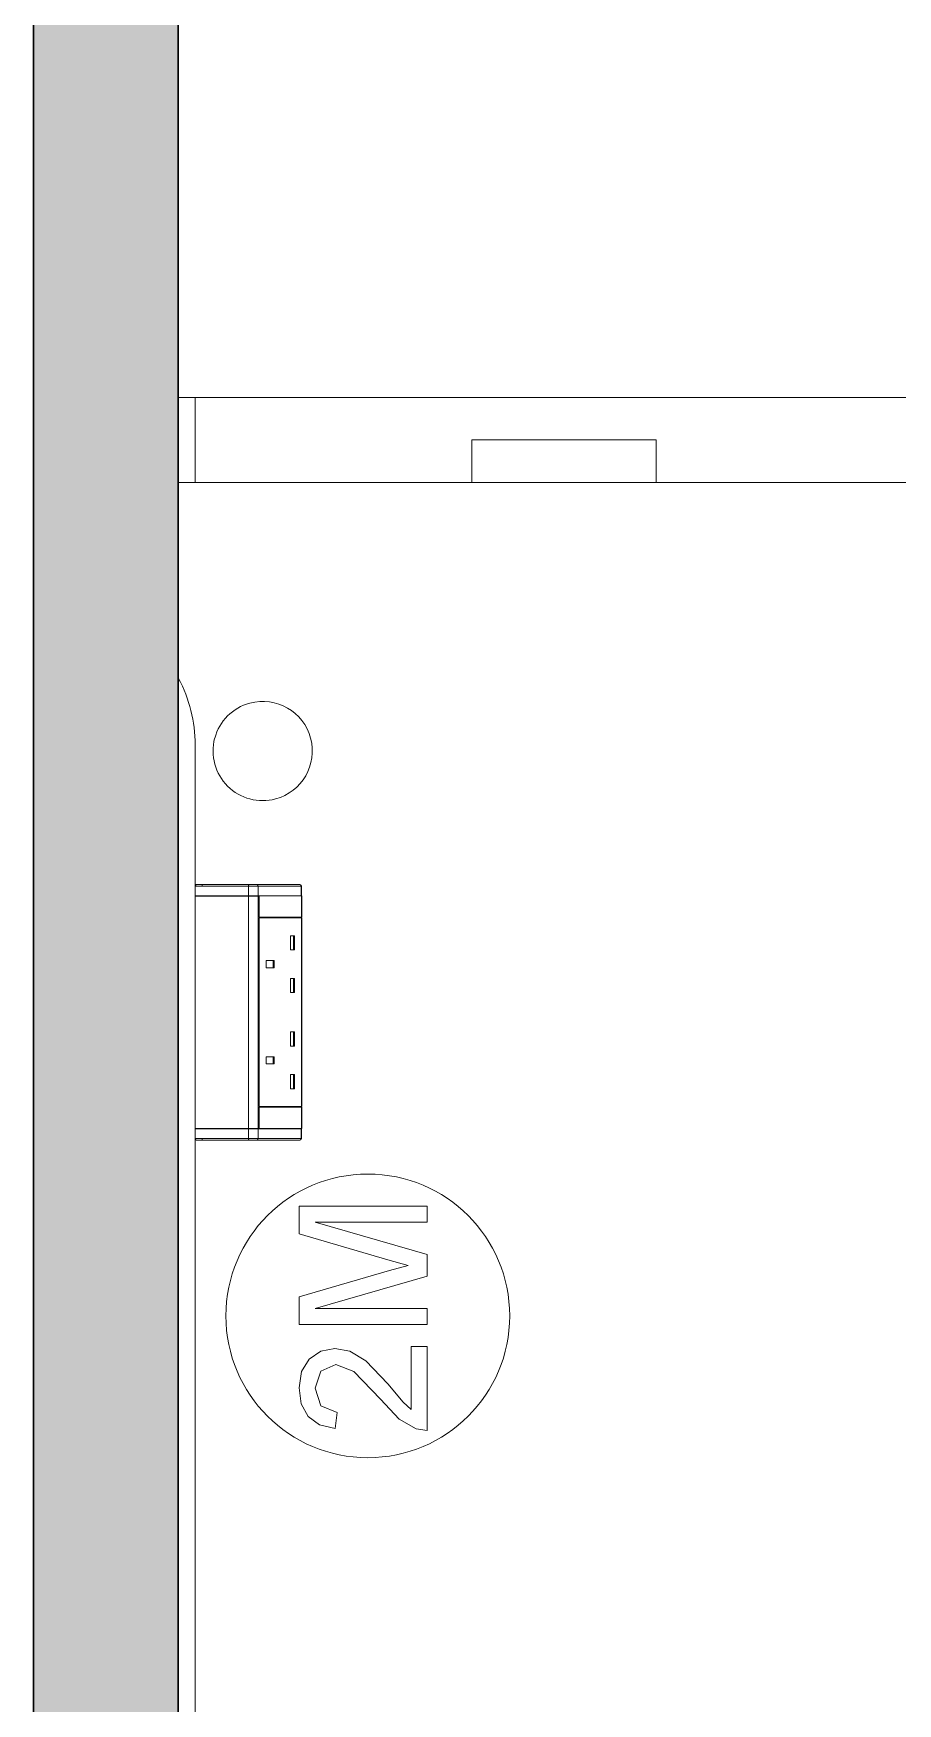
# Model space of a CAD drawing. Header units: millimetres. Extents: x 79795 to 317870, y -36033 to 97293.
# Drawn here: x 175599 to 176208, y 10074 to 11252 of the extents above; entities that cross this region are included whole.
import ezdxf

# ---------------------------------------------------------------- set-up
doc = ezdxf.new("R2010")
doc.units = ezdxf.units.MM
doc.header["$MEASUREMENT"] = 0
for name, color, linetype, lineweight in [('CSM-STL-XX-ZZ-M3-A-XXXX-00001_detached _19_04_21__rvt-1-Level 4$0$A-WALL-PATT', 7, 'CONTINUOUS', 9), ('CSM-STL-XX-ZZ-M3-A-XXXX-00001_detached _19_04_21__rvt-1-Level 4$0$I-WALL', 7, 'CONTINUOUS', 9), ('I-FURN', 8, 'CONTINUOUS', 9)]:
    doc.layers.add(name, color=color, linetype=linetype, lineweight=lineweight)

msp = doc.modelspace()

# ---------------------------------------------------------------- hatches: boundary and pattern name
at = {"layer": 'CSM-STL-XX-ZZ-M3-A-XXXX-00001_detached _19_04_21__rvt-1-Level 4$0$A-WALL-PATT'}
msp.add_hatch(color=256, dxfattribs=at).paths.add_polyline_path([(175598.8, 9369.3), (175700.8, 9369.3), (175700.8, 13505.3), (175598.8, 13505.3), (175598.8, 9698)], flags=0)

# ---------------------------------------------------------------- linework, layer by layer
at = {"layer": 'CSM-STL-XX-ZZ-M3-A-XXXX-00001_detached _19_04_21__rvt-1-Level 4$0$I-WALL', "lineweight": 30}
for p, q in [((175598.8, 13505.3), (175598.8, 9369.3)), ((175700.8, 9369.3), (175700.8, 13505.3))]:
    msp.add_line(p, q, dxfattribs=at)
at = {"layer": 'I-FURN'}
for p, q in [((175712.8, 10995.2), (175700.8, 10995.2)), ((175700.8, 10995.2), (176472.8, 10995.2)), ((176472.8, 10995.2), (175700.8, 10995.2)), ((175700.8, 10995.2), (176472.8, 10995.2)), ((176432.8, 10995.2), (175712.8, 10995.2)), ((175712.8, 10935.2), (175712.8, 10995.2)), ((175712.8, 10935.2), (175712.8, 10995.2)), ((175907.8, 10935.2), (175907.8, 10965.2)), ((175907.8, 10965.2), (176037.8, 10965.2)), ((175907.8, 10935.2), (175907.8, 10965.2)), ((176037.8, 10965.2), (175907.8, 10965.2)), ((176037.8, 10935.2), (176037.8, 10965.2)), ((176037.8, 10965.2), (176037.8, 10935.2)), ((175907.8, 10935.2), (175700.8, 10935.2)), ((175700.8, 10935.2), (175712.8, 10935.2)), ((175712.8, 10935.2), (176432.8, 10935.2)), ((176037.8, 10935.2), (175907.8, 10935.2)), ((176472.8, 10935.2), (176037.8, 10935.2)), ((175712.8, 10750.2), (175712.8, 10650.6)), ((175712.8, 10650.6), (175712.8, 10750.2)), ((175712.8, 10643.6), (175712.8, 10650.6)), ((175750.3, 10650.6), (175712.8, 10650.6)), ((175712.8, 10650.6), (175712.8, 10643.6)), ((175717.8, 10651.6), (175713.8, 10651.6)), ((175713.8, 10651.6), (175750.9, 10651.6)), ((175717.8, 10651.6), (175717.8, 10650.6)), ((175756.4, 10651.6), (175717.8, 10651.6)), ((175757.2, 10650.6), (175750.3, 10650.6)), ((175750.3, 10650.6), (175750.3, 10643.6)), ((175750.9, 10651.6), (175756.4, 10651.6)), ((175756.4, 10651.6), (175786.7, 10651.6)), ((175756.4, 10651.6), (175786.7, 10651.6)), ((175787.5, 10650.6), (175757.2, 10650.6)), ((175757.2, 10650.6), (175757.2, 10643.6)), ((175787.3, 10651.4), (175787.3, 10651.4)), ((175787.7, 10650.6), (175787.5, 10650.6)), ((175787.5, 10650.6), (175787.5, 10643.6)), ((175787.7, 10650.6), (175787.7, 10643.6)), ((175787.7, 10650.6), (175787.7, 10643.6)), ((175787.7, 10643.6), (175787.7, 10650.6)), ((175750.3, 10643.6), (175712.8, 10643.6)), ((175712.8, 10479.6), (175712.8, 10643.5)), ((175712.8, 10643.5), (175712.8, 10479.6)), ((175712.8, 10643.5), (175750.3, 10643.5)), ((175757.2, 10643.6), (175750.3, 10643.6)), ((175750.3, 10643.5), (175750.3, 10479.6)), ((175750.3, 10643.5), (175757.2, 10643.5)), ((175787.5, 10643.6), (175757.2, 10643.6)), ((175757.2, 10643.5), (175757.2, 10479.6)), ((175757.8, 10643.5), (175757.2, 10643.5)), ((175757.8, 10628.6), (175757.8, 10643.5)), ((175758, 10643.6), (175758, 10628.6)), ((175787.9, 10643.6), (175758, 10643.6)), ((175787.7, 10643.6), (175787.5, 10643.6)), ((175787.7, 10643.5), (175787.7, 10479.6)), ((175787.9, 10628.6), (175787.9, 10643.6)), ((175757.8, 10495.1), (175757.8, 10628.1)), ((175758, 10628.6), (175787.9, 10628.6)), ((175758, 10628.1), (175758, 10495.1)), ((175787.9, 10628.1), (175758, 10628.1)), ((175787.5, 10628.1), (175787.5, 10628.6)), ((175787.9, 10495.1), (175787.9, 10628.1)), ((175782.8, 10615.5), (175780, 10615.5)), ((175780, 10615.5), (175780, 10605.5)), ((175782.1, 10615.5), (175782.1, 10605.5)), ((175782.8, 10615.5), (175782.8, 10605.5)), ((175782.8, 10605.5), (175780, 10605.5)), ((175762.8, 10593), (175762.8, 10598)), ((175762.8, 10598), (175768.5, 10598)), ((175768.5, 10593), (175762.8, 10593)), ((175767.8, 10598), (175767.8, 10593)), ((175768.5, 10598), (175768.5, 10593)), ((175782.8, 10585.5), (175780, 10585.5)), ((175780, 10585.5), (175780, 10575.5)), ((175782.1, 10585.5), (175782.1, 10575.5)), ((175782.8, 10585.5), (175782.8, 10575.5)), ((175782.8, 10575.5), (175780, 10575.5)), ((175782.8, 10547.7), (175780, 10547.7)), ((175780, 10547.7), (175780, 10537.7)), ((175782.1, 10547.7), (175782.1, 10537.7)), ((175782.8, 10547.7), (175782.8, 10537.7)), ((175768.5, 10530.2), (175762.8, 10530.2)), ((175762.8, 10530.2), (175762.8, 10525.2)), ((175767.8, 10530.2), (175767.8, 10525.2)), ((175768.5, 10530.2), (175768.5, 10525.2)), ((175782.8, 10537.7), (175780, 10537.7)), ((175768.5, 10525.2), (175762.8, 10525.2)), ((175782.8, 10517.7), (175780, 10517.7)), ((175780, 10517.7), (175780, 10507.7)), ((175782.1, 10517.7), (175782.1, 10507.7)), ((175782.8, 10517.7), (175782.8, 10507.7)), ((175782.8, 10507.7), (175780, 10507.7)), ((175757.8, 10479.6), (175757.8, 10494.6)), ((175787.9, 10495.1), (175758, 10495.1)), ((175758, 10494.6), (175758, 10479.6)), ((175787.9, 10494.6), (175758, 10494.6)), ((175787.5, 10494.6), (175787.5, 10495.1)), ((175787.9, 10479.6), (175787.9, 10494.6)), ((175750.3, 10479.6), (175712.8, 10479.6)), ((175712.8, 10472.5), (175712.8, 10479.5)), ((175712.8, 10472.5), (175712.8, 10479.5)), ((175712.8, 10479.5), (175750.3, 10479.5)), ((175712.8, 10472.5), (175712.8, 9640.2)), ((175712.8, 9640.2), (175712.8, 10472.5)), ((175712.8, 10472.5), (175750.3, 10472.5)), ((175713.8, 10471.5), (175713.8, 10471.5)), ((175750.9, 10471.5), (175713.8, 10471.5)), ((175713.8, 10471.5), (175717.8, 10471.5)), ((175717.8, 10472.5), (175717.8, 10471.5)), ((175717.8, 10471.5), (175756.4, 10471.5)), ((175757.2, 10479.6), (175750.3, 10479.6)), ((175750.3, 10472.5), (175750.3, 10479.5)), ((175750.3, 10479.5), (175757.2, 10479.5)), ((175750.3, 10472.5), (175757.2, 10472.5)), ((175756.4, 10471.5), (175750.9, 10471.5)), ((175758, 10479.6), (175755.6, 10479.6)), ((175786.7, 10471.5), (175756.4, 10471.5)), ((175786.7, 10471.5), (175756.4, 10471.5)), ((175757.2, 10479.6), (175757.8, 10479.6)), ((175757.2, 10472.5), (175757.2, 10479.5)), ((175757.2, 10479.5), (175787.5, 10479.5)), ((175757.2, 10472.5), (175787.5, 10472.5)), ((175758, 10479.6), (175787.9, 10479.6)), ((175787.3, 10471.7), (175787.3, 10471.8)), ((175787.5, 10472.5), (175787.5, 10479.5)), ((175787.5, 10479.5), (175787.7, 10479.5)), ((175787.5, 10472.5), (175787.7, 10472.5)), ((175787.7, 10479.5), (175787.7, 10472.5)), ((175787.7, 10479.5), (175787.7, 10472.5)), ((175787.7, 10479.5), (175787.7, 10472.5)), ((175876.4, 10424.8), (175786, 10424.8)), ((175786, 10424.8), (175786, 10405.3)), ((175876.4, 10413.5), (175876.4, 10424.8)), ((175876.4, 10390.8), (175797.3, 10413.5)), ((175797.3, 10413.5), (175876.4, 10413.5)), ((175786, 10405.3), (175848.6, 10387.1)), ((175876.4, 10375.4), (175876.4, 10390.8)), ((175849.7, 10379.4), (175786, 10360.9)), ((175848.6, 10387.1), (175863, 10383.1)), ((175863, 10383.1), (175849.7, 10379.4)), ((175797.3, 10352.7), (175876.4, 10375.4)), ((175786, 10360.9), (175786, 10341.4)), ((175876.4, 10352.7), (175797.3, 10352.7)), ((175876.4, 10341.4), (175876.4, 10352.7)), ((175786, 10341.4), (175876.4, 10341.4)), ((175801.3, 10322.6), (175793.2, 10317)), ((175811.2, 10324.5), (175801.3, 10322.6)), ((175821.9, 10322.5), (175811.2, 10324.5)), ((175833, 10315.8), (175821.9, 10322.5)), ((175865.1, 10325.9), (175865.1, 10281.5)), ((175876.4, 10325.9), (175865.1, 10325.9)), ((175876.4, 10266.6), (175876.4, 10325.9)), ((175787.8, 10308.3), (175786, 10296.8)), ((175793.2, 10317), (175787.8, 10308.3)), ((175797.3, 10296.6), (175801.5, 10308.6)), ((175801.5, 10308.6), (175811.9, 10313.2)), ((175811.9, 10313.2), (175824.7, 10308.3)), ((175824.7, 10308.3), (175843.5, 10288.8)), ((175848.5, 10299.6), (175833, 10315.8)), ((175786, 10296.8), (175787.6, 10285.4)), ((175801.4, 10284), (175797.3, 10296.6)), ((175859.3, 10286.6), (175848.5, 10299.6)), ((175787.6, 10285.4), (175792.5, 10276.6)), ((175812.8, 10279.3), (175801.4, 10284)), ((175843.5, 10288.8), (175856.6, 10274.6)), ((175865.1, 10281.5), (175859.3, 10286.6)), ((175792.5, 10276.6), (175800.5, 10270.7)), ((175800.5, 10270.7), (175811.4, 10268)), ((175811.4, 10268), (175812.8, 10279.3)), ((175856.6, 10274.6), (175868.6, 10267.8)), ((175868.6, 10267.8), (175876.4, 10266.6))]:
    msp.add_line(p, q, dxfattribs=at)
at = {"layer": 'I-FURN', "flags": 128}
for points in [[(175713.8, 10651.6), (175713.8, 10651.6), (175713.7, 10651.6), (175713.7, 10651.6), (175713.7, 10651.6), (175713.6, 10651.6), (175713.6, 10651.6), (175713.5, 10651.6), (175713.5, 10651.6), (175713.5, 10651.6), (175713.4, 10651.6), (175713.4, 10651.6), (175713.4, 10651.5), (175713.3, 10651.5), (175713.3, 10651.5), (175713.3, 10651.5), (175713.2, 10651.4), (175713.2, 10651.4), (175713.2, 10651.4), (175713.1, 10651.4), (175713.1, 10651.3), (175713.1, 10651.3), (175713.1, 10651.3), (175713, 10651.3), (175713, 10651.2), (175713, 10651.2), (175713, 10651.2), (175712.9, 10651.1), (175712.9, 10651.1), (175712.9, 10651), (175712.9, 10651), (175712.9, 10651), (175712.9, 10650.9), (175712.9, 10650.9), (175712.8, 10650.9), (175712.8, 10650.8), (175712.8, 10650.8), (175712.8, 10650.7), (175712.8, 10650.7), (175712.8, 10650.7), (175712.8, 10650.6)], [(175717.8, 10651.6), (175717.7, 10651.6), (175717.5, 10651.6), (175717.3, 10651.6), (175717.2, 10651.6), (175717, 10651.6), (175716.9, 10651.6), (175716.7, 10651.6), (175716.6, 10651.6), (175716.4, 10651.6), (175716.3, 10651.6), (175716.1, 10651.6), (175716, 10651.6), (175715.8, 10651.6), (175715.7, 10651.6), (175715.6, 10651.6), (175715.4, 10651.6), (175715.3, 10651.6), (175715.2, 10651.6), (175715.1, 10651.6), (175715, 10651.6), (175714.8, 10651.6), (175714.7, 10651.6), (175714.6, 10651.6), (175714.5, 10651.6), (175714.5, 10651.6), (175714.4, 10651.6), (175714.3, 10651.6), (175714.2, 10651.6), (175714.2, 10651.6), (175714.1, 10651.6), (175714, 10651.6), (175714, 10651.6), (175713.9, 10651.6), (175713.9, 10651.6), (175713.9, 10651.6), (175713.9, 10651.6), (175713.8, 10651.6), (175713.8, 10651.6), (175713.8, 10651.6)], [(175713.8, 10651.6), (175713.8, 10651.6), (175713.8, 10651.6)], [(175713.8, 10651.6), (175714.1, 10651.6), (175714.5, 10651.6), (175715.1, 10651.6), (175715.8, 10651.6), (175716.6, 10651.6), (175717.5, 10651.6), (175718.6, 10651.6), (175719.8, 10651.6), (175721.1, 10651.6), (175722.6, 10651.6), (175724.2, 10651.6), (175725.9, 10651.6), (175727.7, 10651.6), (175729.6, 10651.6), (175731.7, 10651.6), (175733.8, 10651.6), (175736.1, 10651.6), (175738.4, 10651.6), (175740.9, 10651.6), (175743.5, 10651.6), (175746.1, 10651.6), (175748.8, 10651.6), (175750.9, 10651.6)], [(175750.9, 10651.6), (175751, 10651.6), (175751.1, 10651.6), (175751.3, 10651.6), (175751.4, 10651.6), (175751.6, 10651.6), (175751.7, 10651.6), (175751.9, 10651.6), (175752, 10651.6), (175752.2, 10651.6), (175752.3, 10651.6), (175752.5, 10651.6), (175752.6, 10651.6), (175752.8, 10651.6), (175753, 10651.6), (175753.1, 10651.6), (175753.3, 10651.6), (175753.4, 10651.6), (175753.6, 10651.6), (175753.7, 10651.6), (175753.9, 10651.6), (175754.1, 10651.6), (175754.2, 10651.6), (175754.4, 10651.6), (175754.5, 10651.6), (175754.7, 10651.6), (175754.8, 10651.6), (175755, 10651.6), (175755.1, 10651.6), (175755.2, 10651.6), (175755.4, 10651.6), (175755.5, 10651.6), (175755.6, 10651.6), (175755.8, 10651.6), (175755.9, 10651.6), (175756, 10651.6), (175756.1, 10651.6), (175756.2, 10651.6), (175756.3, 10651.6), (175756.4, 10651.6)], [(175787.7, 10650.6), (175787.7, 10650.7), (175787.7, 10650.7), (175787.7, 10650.8), (175787.7, 10650.8), (175787.6, 10650.8), (175787.6, 10650.9), (175787.6, 10650.9), (175787.6, 10651), (175787.6, 10651), (175787.6, 10651), (175787.6, 10651.1), (175787.6, 10651.1), (175787.5, 10651.1)], [(175712.8, 10472.5), (175712.8, 10472.5), (175712.8, 10472.4), (175712.8, 10472.4), (175712.8, 10472.4), (175712.8, 10472.3), (175712.9, 10472.3), (175712.9, 10472.2), (175712.9, 10472.2), (175712.9, 10472.2), (175712.9, 10472.1), (175712.9, 10472.1), (175712.9, 10472.1), (175713, 10472), (175713, 10472), (175713, 10472), (175713, 10471.9), (175713, 10471.9), (175713.1, 10471.9), (175713.1, 10471.8), (175713.1, 10471.8), (175713.2, 10471.8), (175713.2, 10471.8), (175713.2, 10471.7), (175713.2, 10471.7), (175713.3, 10471.7), (175713.3, 10471.7), (175713.4, 10471.6), (175713.4, 10471.6), (175713.4, 10471.6), (175713.5, 10471.6), (175713.5, 10471.6), (175713.5, 10471.6), (175713.6, 10471.6), (175713.6, 10471.5), (175713.7, 10471.5), (175713.7, 10471.5), (175713.7, 10471.5), (175713.8, 10471.5), (175713.8, 10471.5), (175713.8, 10471.5)], [(175750.9, 10471.5), (175748.1, 10471.5), (175745.4, 10471.5), (175742.8, 10471.5), (175740.2, 10471.5), (175737.8, 10471.5), (175735.5, 10471.5), (175733.3, 10471.5), (175731.1, 10471.5), (175729.1, 10471.5), (175727.2, 10471.5), (175725.4, 10471.5), (175723.8, 10471.5), (175722.2, 10471.5), (175720.8, 10471.5), (175719.5, 10471.5), (175718.3, 10471.5), (175717.3, 10471.5), (175716.3, 10471.5), (175715.6, 10471.5), (175714.9, 10471.5), (175714.4, 10471.5), (175714, 10471.5), (175713.8, 10471.5)], [(175713.8, 10471.5), (175713.8, 10471.5), (175713.8, 10471.5), (175713.9, 10471.5), (175713.9, 10471.5), (175713.9, 10471.5), (175713.9, 10471.5), (175714, 10471.5), (175714, 10471.5), (175714.1, 10471.5), (175714.1, 10471.5), (175714.2, 10471.5), (175714.3, 10471.5), (175714.4, 10471.5), (175714.4, 10471.5), (175714.5, 10471.5), (175714.6, 10471.5), (175714.7, 10471.5), (175714.8, 10471.5), (175714.9, 10471.5), (175715, 10471.5), (175715.2, 10471.5), (175715.3, 10471.5), (175715.4, 10471.5), (175715.5, 10471.5), (175715.7, 10471.5), (175715.8, 10471.5), (175715.9, 10471.5), (175716.1, 10471.5), (175716.2, 10471.5), (175716.4, 10471.5), (175716.5, 10471.5), (175716.7, 10471.5), (175716.8, 10471.5), (175717, 10471.5), (175717.1, 10471.5), (175717.3, 10471.5), (175717.5, 10471.5), (175717.6, 10471.5), (175717.8, 10471.5), (175717.8, 10471.5)], [(175756.4, 10471.5), (175756.3, 10471.5), (175756.2, 10471.5), (175756.1, 10471.5), (175756, 10471.5), (175755.9, 10471.5), (175755.8, 10471.5), (175755.6, 10471.5), (175755.5, 10471.5), (175755.4, 10471.5), (175755.2, 10471.5), (175755.1, 10471.5), (175755, 10471.5), (175754.8, 10471.5), (175754.7, 10471.5), (175754.5, 10471.5), (175754.4, 10471.5), (175754.2, 10471.5), (175754.1, 10471.5), (175753.9, 10471.5), (175753.7, 10471.5), (175753.6, 10471.5), (175753.4, 10471.5), (175753.3, 10471.5), (175753.1, 10471.5), (175753, 10471.5), (175752.8, 10471.5), (175752.6, 10471.5), (175752.5, 10471.5), (175752.3, 10471.5), (175752.2, 10471.5), (175752, 10471.5), (175751.9, 10471.5), (175751.7, 10471.5), (175751.6, 10471.5), (175751.4, 10471.5), (175751.3, 10471.5), (175751.1, 10471.5), (175751, 10471.5), (175750.9, 10471.5)], [(175787.5, 10472), (175787.6, 10472.1), (175787.6, 10472.1), (175787.6, 10472.1), (175787.6, 10472.2), (175787.6, 10472.2), (175787.6, 10472.2), (175787.6, 10472.3), (175787.6, 10472.3), (175787.7, 10472.4), (175787.7, 10472.4), (175787.7, 10472.4), (175787.7, 10472.5), (175787.7, 10472.5), (175787.7, 10472.5)]]:
    msp.add_lwpolyline(points, dxfattribs=at)
at = {"layer": 'I-FURN'}
for centre, radius, start, end in [((175612.8, 10750.2), 100, 0, 27.8812), ((175612.8, 10750.2), 100, 0, 27.8812), ((175760.4, 10745.8), 35, 105, 165), ((175760.4, 10745.8), 35, 285, 105), ((175760.4, 10745.8), 35, 165.2996, 285), ((175834.5, 10347.5), 100, 90, 270), ((175834.5, 10347.5), 100, 270, 90)]:
    msp.add_arc(centre, radius, start, end, dxfattribs=at)
at = {"layer": 'I-FURN', "extrusion": (0, 0, -1)}
for centre, major_axis, ratio, start_param, end_param in [((175713.8, 10650.6), (0, -1), 0.998113, 1.570796, 3.141593), ((175750.9, 10650.6), (0, -1), 0.56467, 1.570796, 3.141593), ((175756.4, 10650.6), (0, -1), 0.819152, 3.141593, 4.712389), ((175786.7, 10650.6), (0, 1), 0.819152, 0, 1.570796), ((175713.8, 10472.5), (0, -1), 0.998113, 0, 1.570796), ((175750.9, 10472.5), (0, -1), 0.56467, 0, 1.570796), ((175756.4, 10472.5), (0, -1), 0.819152, 4.712389, 6.283185), ((175786.7, 10472.5), (0, -1), 0.819152, 4.712389, 6.283185)]:
    msp.add_ellipse(centre, major_axis=major_axis, ratio=ratio, start_param=start_param, end_param=end_param, dxfattribs=at)

doc.saveas('drawing.dxf')
